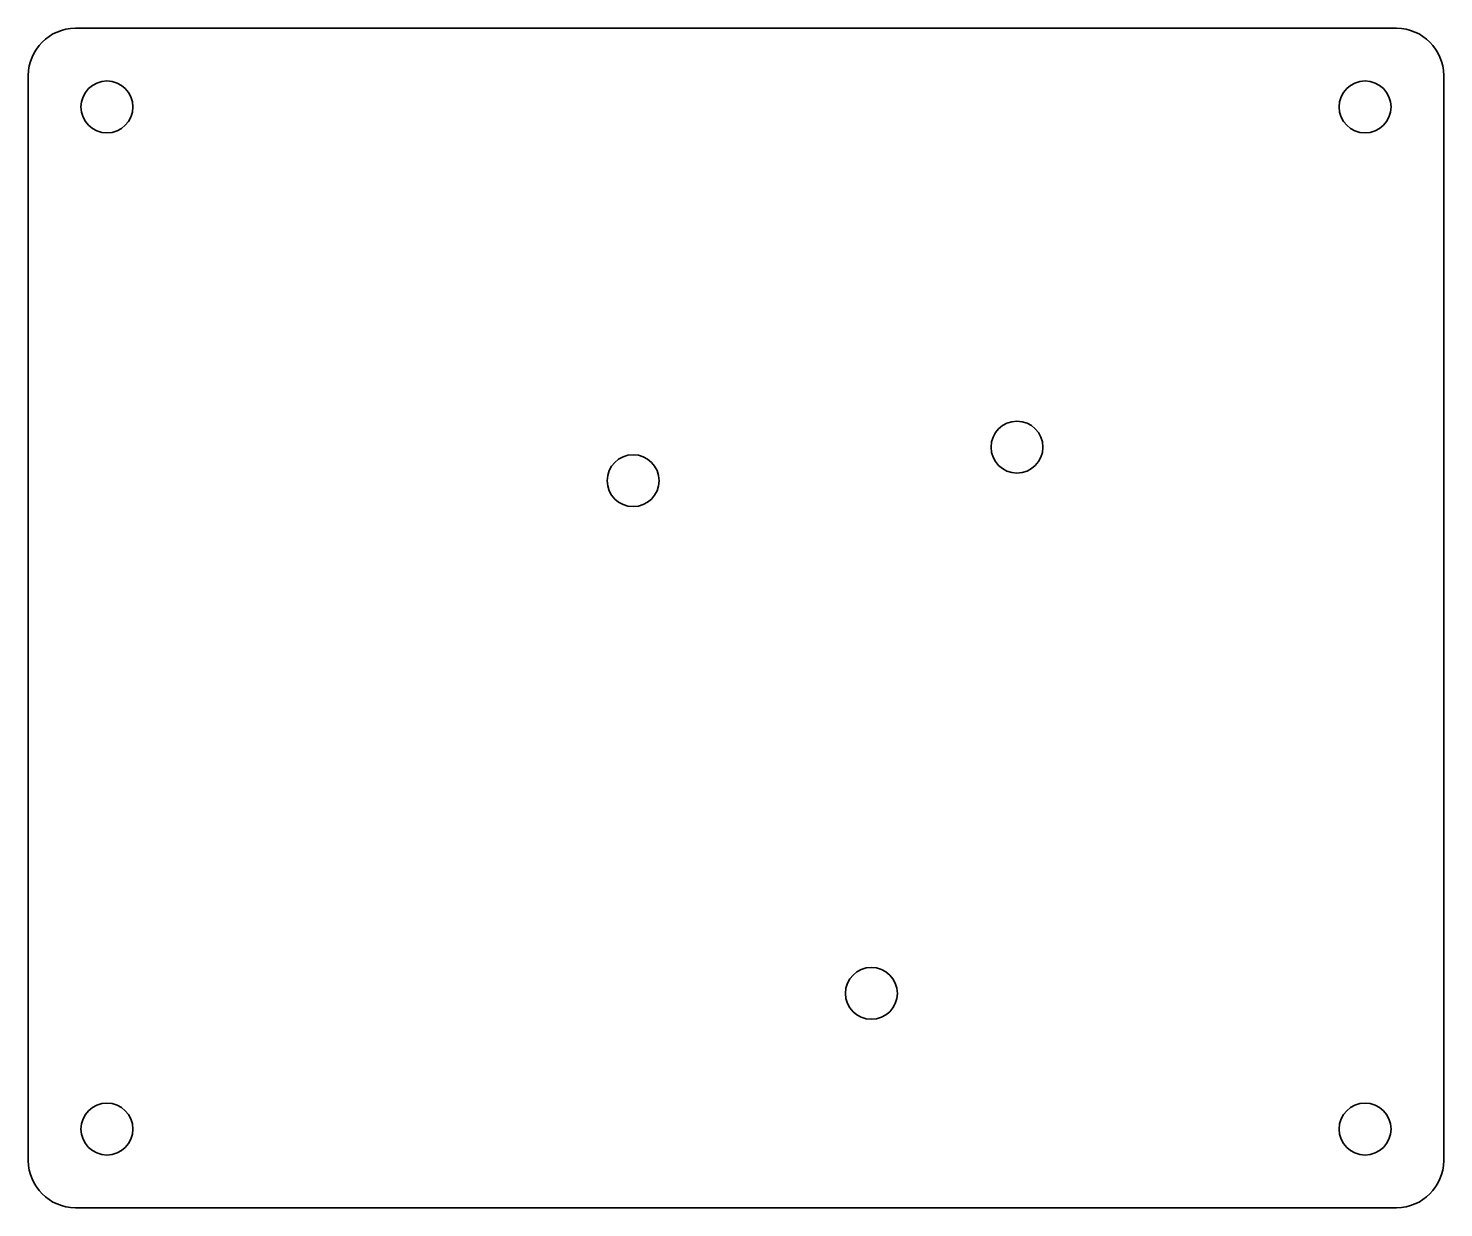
# Model space of a CAD drawing. Header units: inches. Extents: x 0 to 180, y 0 to 150.
import ezdxf

# ---------------------------------------------------------------- set-up
doc = ezdxf.new("R2010")
doc.units = ezdxf.units.IN
doc.header["$MEASUREMENT"] = 0
doc.layers.add('SIMUMAK Visible (ISO)', color=7, linetype='Continuous', lineweight=35)

# ---------------------------------------------------------------- blocks, each defined once
blk = doc.blocks.new('CNSPDCHA001')
at = {"layer": 'SIMUMAK Visible (ISO)'}
for p, q in [((6, 150), (174, 150)), ((0, 6), (0, 144)), ((180, 6), (180, 144)), ((174, 0), (6, 0))]:
    blk.add_line(p, q, dxfattribs=at)
for centre in [(10, 140), (170, 140), (125.73, 96.73), (76.92, 92.46), (107.22, 27.26), (10, 10), (170, 10)]:
    blk.add_circle(centre, 3.3, dxfattribs=at)
at = {"layer": 'SIMUMAK Visible (ISO)', "extrusion": (0, 0, -1)}
for centre, start, end in [((-6, 144), 0, 90), ((-174, 144), 90, 180), ((-6, 6), 270, 0), ((-174, 6), 180, 270)]:
    blk.add_arc(centre, 6, start, end, dxfattribs=at)

msp = doc.modelspace()

# ---------------------------------------------------------------- block references
msp.add_blockref('CNSPDCHA001', (0, 0))

doc.saveas('drawing.dxf')
